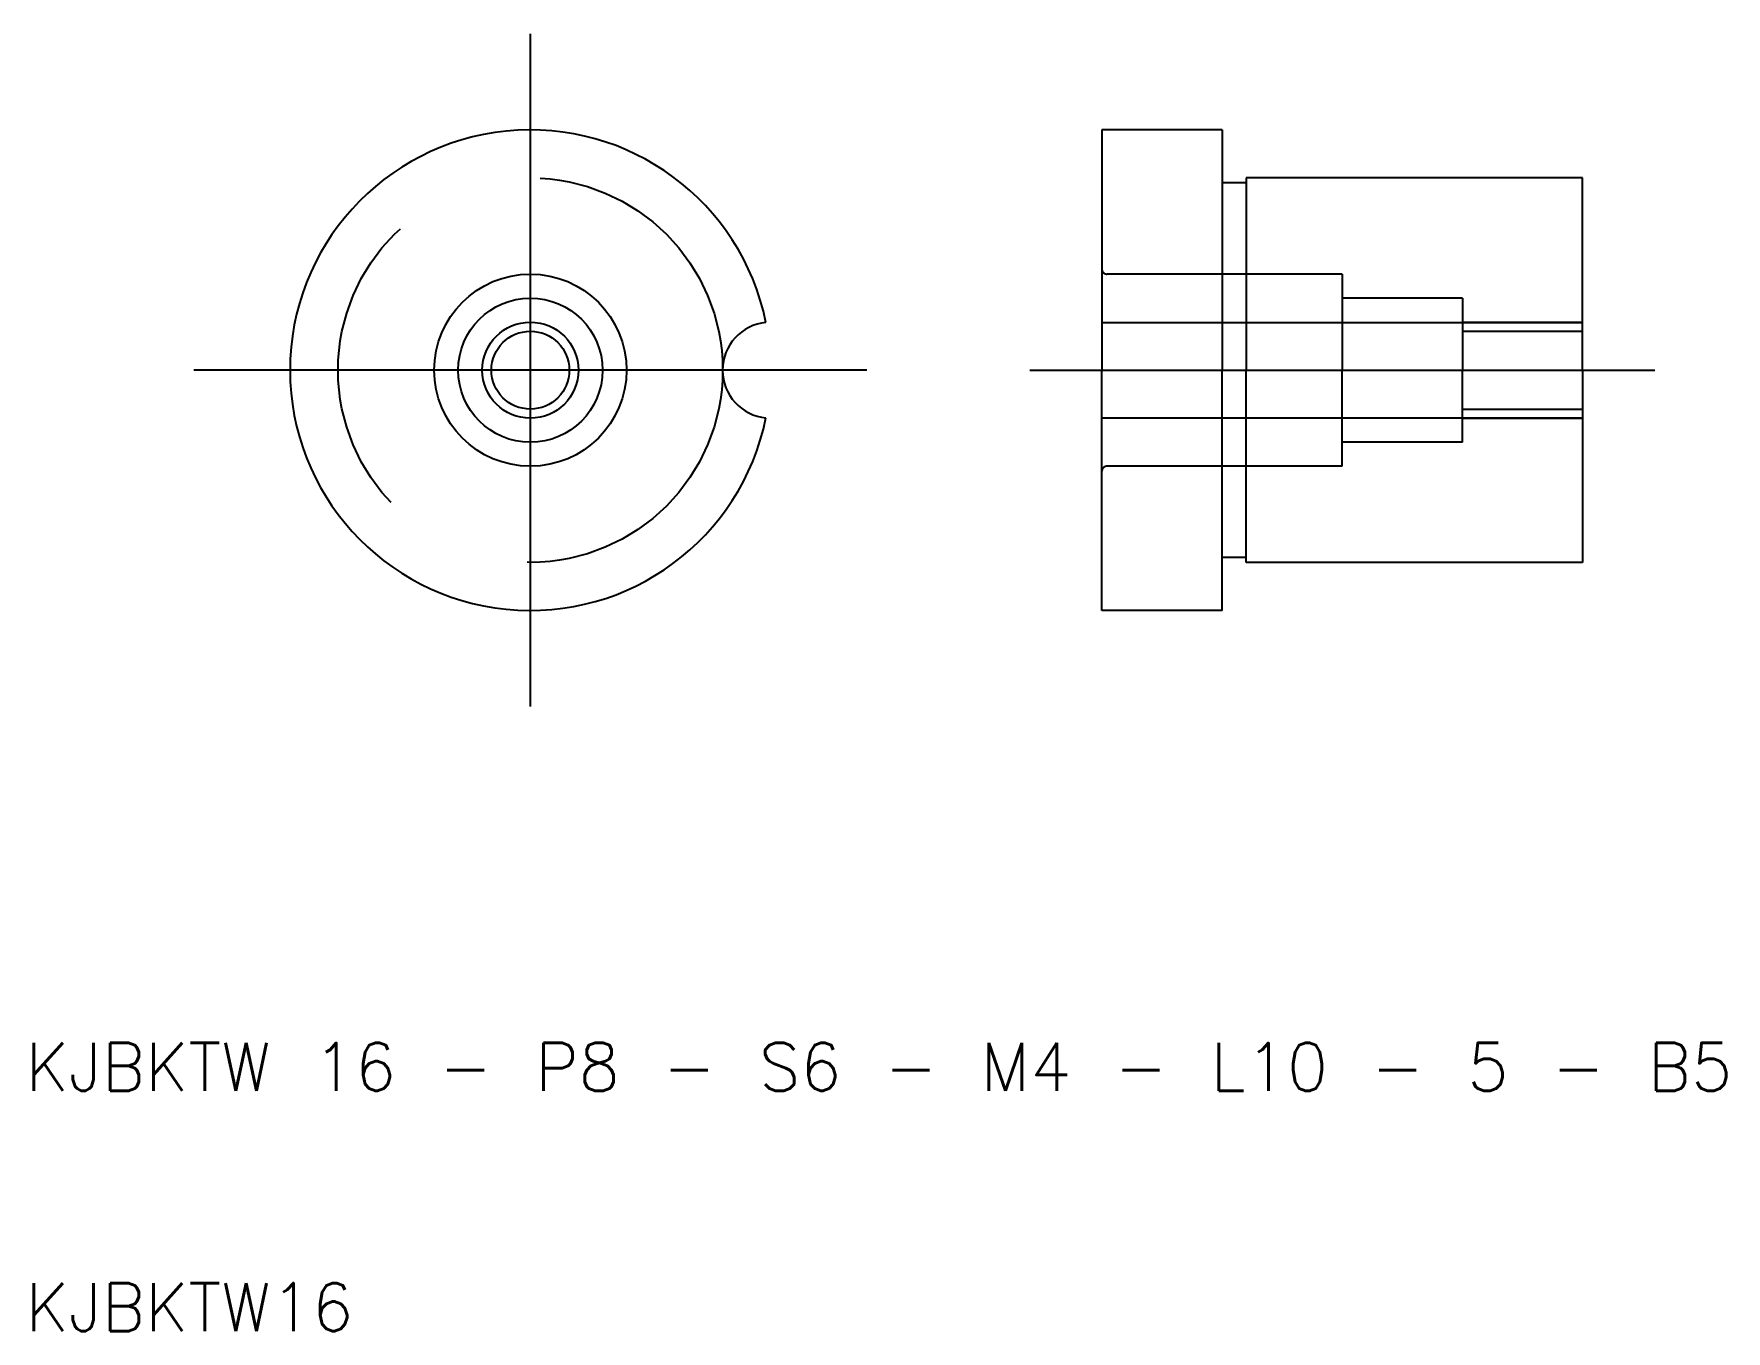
# Model space of a CAD drawing. Extents: x 25.5 to 95.9, y 18.2 to 72.2.
import ezdxf

# ---------------------------------------------------------------- set-up
doc = ezdxf.new("R2010")
doc.units = 0
doc.linetypes.add('CENTER', pattern=[50.8, 31.75, -6.35, 6.35, -6.35])
doc.linetypes.add('DASHED', pattern=[19.05, 12.7, -6.35])
doc.layers.get('0').update_dxf_attribs({"linetype": 'CONTINUOUS'})
doc.layers.add('CENTER', color=1, linetype='CONTINUOUS')
doc.styles.get("Standard").update_dxf_attribs({"font": 'txt.shx', "bigfont": 'bigfont.shx'})

msp = doc.modelspace()

# ---------------------------------------------------------------- linework, layer by layer
at = {"color": 7, "linetype": 'CONTINUOUS'}
for p, q in [((74.893, 68.159), (69.893, 68.159)), ((69.893, 68.159), (69.893, 58.159)), ((74.893, 68.159), (74.893, 58.159)), ((75.893, 65.959), (74.893, 65.959)), ((89.893, 66.159), (75.893, 66.159)), ((75.893, 66.159), (75.893, 58.159)), ((89.893, 58.159), (89.893, 66.159)), ((69.893, 60.138), (89.893, 60.138)), ((69.893, 48.159), (69.893, 58.159)), ((74.893, 48.159), (74.893, 58.159)), ((75.893, 50.159), (75.893, 58.159)), ((89.893, 58.159), (89.893, 50.159)), ((69.893, 56.179), (89.893, 56.179)), ((75.893, 50.359), (74.893, 50.359)), ((89.893, 50.159), (75.893, 50.159)), ((74.893, 48.159), (69.893, 48.159))]:
    msp.add_line(p, q, dxfattribs=at)
at = {"color": 3, "linetype": 'DASHED'}
for p, q in [((79.893, 62.159), (70.093, 62.159)), ((79.893, 62.159), (79.893, 58.159)), ((84.893, 61.159), (79.893, 61.159)), ((84.893, 61.159), (84.893, 58.159)), ((84.893, 60.159), (89.893, 60.159)), ((84.893, 59.78), (89.893, 59.78)), ((79.893, 54.159), (79.893, 58.159)), ((84.893, 55.159), (84.893, 58.159)), ((84.893, 56.538), (89.893, 56.538)), ((84.893, 56.159), (89.893, 56.159)), ((84.893, 55.159), (79.893, 55.159)), ((79.893, 54.159), (70.093, 54.159))]:
    msp.add_line(p, q, dxfattribs=at)
msp.add_circle((46.115, 58.159), 8, dxfattribs=at)
at = {"color": 7, "linetype": 'CONTINUOUS'}
for radius in [4, 3, 1.621]:
    msp.add_circle((46.115, 58.159), radius, dxfattribs=at)
at = {"color": 3, "linetype": 'CONTINUOUS'}
msp.add_circle((46.115, 58.159), 2, dxfattribs=at)
at = {"color": 7, "linetype": 'CONTINUOUS'}
for centre, radius, start, end in [((46.115, 58.159), 10, 11.47834, 348.52166), ((56.115, 58.159), 2, 95.73917, 264.26083)]:
    msp.add_arc(centre, radius, start, end, dxfattribs=at)
at = {"color": 3, "linetype": 'DASHED'}
for centre, start, end in [((70.093, 62.359), 180, 270), ((70.093, 53.959), 90, 180)]:
    msp.add_arc(centre, 0.2, start, end, dxfattribs=at)
at = {"layer": 'CENTER', "color": 1, "linetype": 'CENTER'}
for p, q in [((46.115, 44.159), (46.115, 72.159)), ((60.115, 58.159), (32.115, 58.159)), ((66.893, 58.159), (92.893, 58.159))]:
    msp.add_line(p, q, dxfattribs=at)

# ---------------------------------------------------------------- texts
at = {"color": 7, "linetype": 'CONTINUOUS'}
for s, p in [('KJBKTW 16 - P8 - S6 - M4 - L10 - 5 - B5', (25.115, 28.159)), ('KJBKTW16', (25.115, 18.159))]:
    msp.add_text(s, height=2, dxfattribs=at).set_placement(p)

doc.saveas('drawing.dxf')
